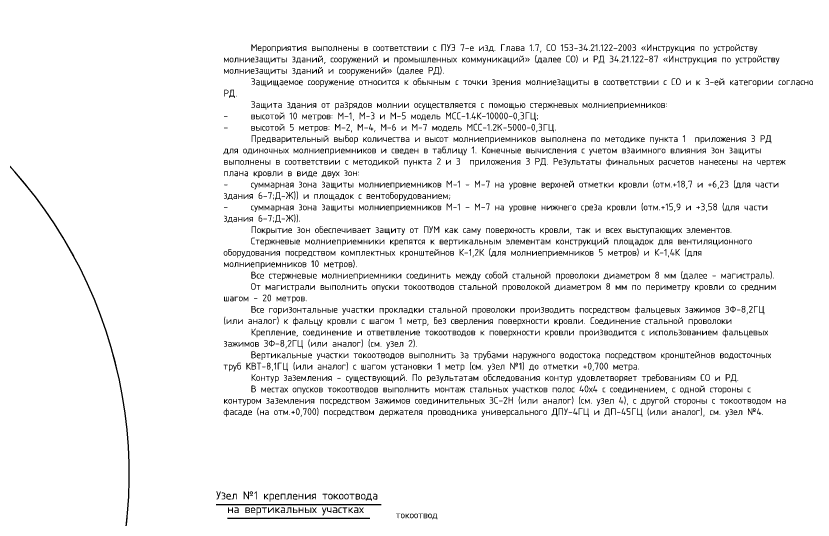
# Model space of a CAD drawing. Header units: millimetres. Extents: x -42533 to 645315, y 3457 to 82611.
# Drawn here: x 605453 to 634661, y 38402 to 56870 of the extents above; entities that cross this region are included whole.
import ezdxf

# ---------------------------------------------------------------- set-up
doc = ezdxf.new("R2010")
doc.units = ezdxf.units.MM
doc.layers.add('PDF _!ЭОМ.Молниезащита', color=7, linetype='Continuous', true_color=0x954a95)
for name, color, linetype in [('PDF _0', 7, 'Continuous'), ('PDF _Текст', 7, 'Continuous'), ('ЭОМ_Лотки рабочие', 5, 'Continuous')]:
    doc.layers.add(name, color=color, linetype=linetype)
doc.styles.add('PDF ISOCPEUR', font='isocpeur.ttf')
doc.styles.add('ЭОМ', font='isocpeur.ttf', dxfattribs={"width": 0.85, "height": 250})

msp = doc.modelspace()

# ---------------------------------------------------------------- linework, layer by layer
at = {"layer": 'PDF _!ЭОМ.Молниезащита', "color": 1, "lineweight": 30}
msp.add_lwpolyline([(606301.1, 30064.4, 0.3044556), (607186.6, 48735.9, 0.2901063), (591089.9, 56784)], format="xyb", dxfattribs=at)
at = {"layer": 'PDF _!ЭОМ.Молниезащита', "lineweight": 13}
msp.add_circle((592805, 40061.1), 16795.3, dxfattribs=at)
at = {"layer": 'PDF _0', "lineweight": 30}
for points in [[(612789.3, 38974.9), (618833.1, 38974.9)], [(613200.1, 38475.1), (618422.3, 38475.1)]]:
    msp.add_lwpolyline(points, dxfattribs=at)

# ---------------------------------------------------------------- texts
at = {"layer": 'PDF _Текст', "color": 7, "attachment_point": 4, "style": 'PDF ISOCPEUR'}
for s, insert, char_height in [('Узел №1 крепления токоотвода', (612787.8, 39264.3), 300.041), ('на вертикальных участках', (613198.6, 38764.5), 300.041), ('токоотвод', (619369.8, 38571.8), 250.03)]:
    msp.add_mtext(s, dxfattribs=dict(at, insert=insert, char_height=char_height))
at = {"layer": 'ЭОМ_Лотки рабочие', "insert": (613055.3, 55834), "char_height": 250, "attachment_point": 1, "style": 'ЭОМ'}
msp.add_mtext_dynamic_manual_height_columns('{\\W1;\\C7;^IМероприятия выполнены в соответствии с ПУЭ 7-е изд. Глава 1.7, СО 153-34.21.122-2003 «Инструкция по устройству молниезащиты зданий, сооружений и промышленных коммуникаций» (далее СО) и РД 34.21.122-87 «Инструкция по устройству молниезащиты зданий и сооружений» (далее РД).\\P^IЗащищаемое сооружение относится к обычным с точки зрения молниезащиты в соответствии с СО и к 3-ей категории согласно РД.\\P^IЗащита здания от разрядов молнии осуществляется с помощью стержневых молниеприемников:\\P-^Iвысотой 10 метров: М-1, М-3 и М-5 модель МСС-1.4К-10000-0,3ГЦ;\\P-^Iвысотой 5 метров: М-2, М-4, М-6 и М-7 модель МСС-1.2K-5000-0,3ГЦ.\\P^IПредварительный выбор количества и высот молниеприемников выполнена по методике пункта 1  приложения 3 РД для одиночных молниеприемников и сведен в таблицу 1. Конечные вычисления с учетом взаимного влияния зон защиты выполнены в соответствии с методикой пункта 2 и 3  приложения 3 РД. Результаты финальных расчетов нанесены на чертеж плана кровли в виде двух зон:\\P-^Iсуммарная зона защиты молниеприемников М-1 - М-7 на уровне верхней отметки кровли (отм.+18,7 и +6,23 (для части здания 6-7;Д-Ж)) и площадок с вентоборудованием;\\P-^Iсуммарная зона защиты молниеприемников М-1 - М-7 на уровне нижнего среза кровли (отм.+15,9 и +3,58 (для части здания 6-7;Д-Ж)).\\P^IПокрытие зон обеспечивает защиту от ПУМ как саму поверхность кровли, так и всех выступающих элементов.\\P^IСтержневые молниеприемники крепятся к вертикальным элементам конструкций площадок для вентиляционного оборудования посредством комплектных кронштейнов К-1,2К (для молниеприемников 5 метров) и К-1,4К (для молниеприемников 10 метров).\\P^IВсе стержневые молниеприемники соединить между собой стальной проволоки диаметром 8 мм (далее - магистраль).\\P^IОт магистрали выполнить опуски токоотводов стальной проволокой диаметром 8 мм по периметру кровли со средним шагом - 20 метров.\\P^IВсе горизонтальные участки прокладки стальной проволоки производить посредством фальцевых зажимов ЗФ-8,2ГЦ (или аналог) к фальцу кровли с шагом 1 метр, без сверления поверхности кровли. Соединение стальной проволоки\\P^IКрепление, соединение и ответвление токоотводов к поверхности кровли производится с использованием фальцевых зажимов ЗФ-8,2ГЦ (или аналог) (см. узел 2).\\P^IВертикальные участки токоотводов выполнить за трубами наружного водостока посредством кронштейнов водосточных труб КВТ-8,1ГЦ (или аналог) с шагом установки 1 метр (см. узел №1) до отметки +0,700 метра.\\P^IКонтур заземления - существующий. По результатам обследования контур удовлетворяет требованиям СО и РД.\\P^IВ местах опусков токоотводов выполнить монтаж стальных участков полос 40х4 с соединением, с одной стороны с контуром заземления посредством зажимов соединительных ЗС-2Н (или аналог) (см. узел 4), с другой стороны с токоотводом на фасаде (на отм.+0,700) посредством держателя проводника универсального ДПУ-4ГЦ и ДП-45ГЦ (или аналог), см. узел №4. \\P\\P\\P\\P\\P\\P\\P\\P\\P\\P\\P\\P\\P\\P\\P\\P \\P\\P\\P\\P\\P\\P^I}', width=20658.623, gutter_width=1250, heights=[0], dxfattribs=at)

doc.saveas('drawing.dxf')
